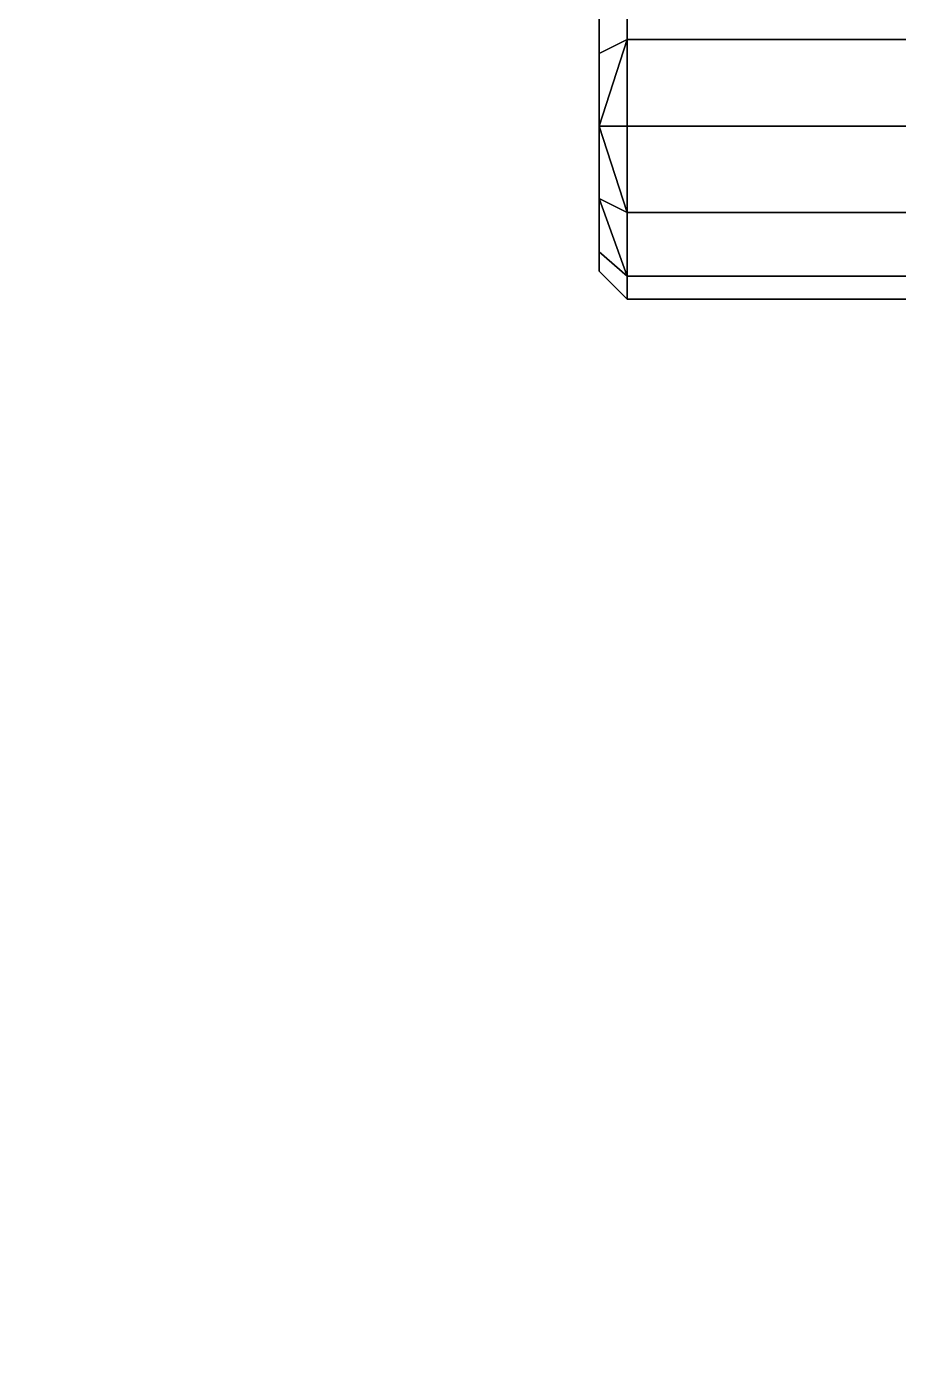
# Model space of a CAD drawing. Extents: x -234 to 3254, y -500 to 80.
# Drawn here: x 1538.75 to 1554.35, y -415.03 to -390.97 of the extents above; entities that cross this region are included whole.
import ezdxf

# ---------------------------------------------------------------- set-up
doc = ezdxf.new("R2010")
doc.units = 0

# ---------------------------------------------------------------- blocks, each defined once
blk = doc.blocks.new('Rack florencia.alacena 2p torre[1].Lateral Izquierdo1', base_point=(0, 19, 381))
at = {"layer": 'negro', "color": 0}
for points in [[(18, 19, 381), (18, 450, 381), (0, 450, 381), (0, 19, 381)], [(18, 450), (18, 19), (0, 19), (0, 450)]]:
    blk.add_3dface(points, dxfattribs=at)
blk = doc.blocks.new('Rack florencia.alacena 2p torre[1].Lateral Izquierdo2', base_point=(19.5, 61.75, 336.5))
at = {"layer": 'ACCESSORY', "color": 0}
for points in [[(11.5, 58.8, 329.685), (11.5, 59.935, 328.55), (11, 59.502, 328.3), (11, 58.55, 329.252)], [(11.5, 59.935, 325.45), (11.5, 58.8, 324.315), (11, 58.55, 324.748), (11, 59.502, 325.7)], [(11.5, 58.8, 297.685), (11.5, 59.935, 296.55), (11, 59.502, 296.3), (11, 58.55, 297.252)], [(11.5, 59.935, 293.45), (11.5, 58.8, 292.315), (11, 58.55, 292.748), (11, 59.502, 293.7)], [(11.5, 59.935, 328.55), (11.5, 58.8, 329.685), (19.5, 58.8, 329.685), (19.5, 59.935, 328.55)], [(11.5, 58.8, 324.315), (11.5, 59.935, 325.45), (19.5, 59.935, 325.45), (19.5, 58.8, 324.315)], [(11.5, 59.935, 296.55), (11.5, 58.8, 297.685), (19.5, 58.8, 297.685), (19.5, 59.935, 296.55)], [(11.5, 58.8, 292.315), (11.5, 59.935, 293.45), (19.5, 59.935, 293.45), (19.5, 58.8, 292.315)], [(11.5, 57.25, 330.1), (11.5, 58.8, 329.685), (11, 58.55, 329.252), (11, 57.25, 329.6)], [(11.5, 58.8, 324.315), (11.5, 57.25, 323.9), (11, 57.25, 324.4), (11, 58.55, 324.748)], [(11.5, 57.25, 298.1), (11.5, 58.8, 297.685), (11, 58.55, 297.252), (11, 57.25, 297.6)], [(11.5, 58.8, 329.685), (11.5, 57.25, 330.1), (19.5, 57.25, 330.1), (19.5, 58.8, 329.685)], [(11.5, 57.25, 323.9), (11.5, 58.8, 324.315), (19.5, 58.8, 324.315), (19.5, 57.25, 323.9)], [(11.5, 58.8, 297.685), (11.5, 57.25, 298.1), (19.5, 57.25, 298.1), (19.5, 58.8, 297.685)], [(11.5, 57.25, 291.9), (11.5, 58.8, 292.315), (19.5, 58.8, 292.315), (19.5, 57.25, 291.9)], [(11, 55.95, 324.748), (11, 57.25, 324.4), (11.5, 57.25, 323.9), (11.5, 55.7, 324.315)], [(11, 57.25, 297.6), (11, 55.95, 297.252), (11.5, 55.7, 297.685), (11.5, 57.25, 298.1)], [(11, 55.95, 292.748), (11, 57.25, 292.4), (11.5, 57.25, 291.9), (11.5, 55.7, 292.315)], [(11.5, 57.25, 330.1), (11.5, 55.7, 329.685), (19.5, 55.7, 329.685), (19.5, 57.25, 330.1)], [(11.5, 55.7, 324.315), (11.5, 57.25, 323.9), (19.5, 57.25, 323.9), (19.5, 55.7, 324.315)], [(11.5, 57.25, 298.1), (11.5, 55.7, 297.685), (19.5, 55.7, 297.685), (19.5, 57.25, 298.1)], [(11.5, 55.7, 292.315), (11.5, 57.25, 291.9), (19.5, 57.25, 291.9), (19.5, 55.7, 292.315)], [(11, 54.998, 325.7), (11, 55.95, 324.748), (11.5, 55.7, 324.315), (11.5, 54.565, 325.45)], [(11, 55.95, 297.252), (11, 54.998, 296.3), (11.5, 54.565, 296.55), (11.5, 55.7, 297.685)], [(11, 54.998, 293.7), (11, 55.95, 292.748), (11.5, 55.7, 292.315), (11.5, 54.565, 293.45)], [(11.5, 55.7, 329.685), (11.5, 54.565, 328.55), (19.5, 54.565, 328.55), (19.5, 55.7, 329.685)], [(11.5, 54.565, 325.45), (11.5, 55.7, 324.315), (19.5, 55.7, 324.315), (19.5, 54.565, 325.45)], [(11.5, 55.7, 297.685), (11.5, 54.565, 296.55), (19.5, 54.565, 296.55), (19.5, 55.7, 297.685)], [(11.5, 54.565, 293.45), (11.5, 55.7, 292.315), (19.5, 55.7, 292.315), (19.5, 54.565, 293.45)], [(11, 54.998, 328.3), (11, 54.65, 327), (11.5, 54.15, 327), (11.5, 54.565, 328.55)], [(11, 54.65, 327), (11, 54.998, 325.7), (11.5, 54.565, 325.45), (11.5, 54.15, 327)], [(11, 54.998, 296.3), (11, 54.65, 295), (11.5, 54.15, 295), (11.5, 54.565, 296.55)], [(11, 54.65, 295), (11, 54.998, 293.7), (11.5, 54.565, 293.45), (11.5, 54.15, 295)], [(11.5, 54.565, 328.55), (11.5, 54.15, 327), (19.5, 54.15, 327), (19.5, 54.565, 328.55)], [(11.5, 54.15, 327), (11.5, 54.565, 325.45), (19.5, 54.565, 325.45), (19.5, 54.15, 327)], [(11.5, 54.565, 296.55), (11.5, 54.15, 295), (19.5, 54.15, 295), (19.5, 54.565, 296.55)], [(11.5, 54.15, 295), (11.5, 54.565, 293.45), (19.5, 54.565, 293.45), (19.5, 54.15, 295)]]:
    blk.add_3dface(points, dxfattribs=at)
at = {"layer": 'ACCESSORY', "color": 0, "invisible_edges": 8}
for points in [[(11, 59.502, 328.3), (11, 59.85, 327), (11, 54.65, 327), (11, 59.502, 328.3)], [(11, 54.65, 327), (11, 59.85, 327), (11, 54.998, 325.7), (11, 54.65, 327)], [(11, 59.502, 325.7), (11, 54.998, 325.7), (11, 59.85, 327), (11, 59.502, 325.7)], [(11, 59.502, 296.3), (11, 59.85, 295), (11, 54.65, 295), (11, 59.502, 296.3)], [(11, 54.65, 295), (11, 59.85, 295), (11, 54.998, 293.7), (11, 54.65, 295)], [(11, 59.502, 293.7), (11, 54.998, 293.7), (11, 59.85, 295), (11, 59.502, 293.7)], [(11, 59.502, 328.3), (11, 54.998, 328.3), (11, 58.55, 329.252), (11, 59.502, 328.3)], [(11, 54.998, 328.3), (11, 59.502, 328.3), (11, 54.65, 327), (11, 54.998, 328.3)], [(11, 55.95, 324.748), (11, 54.998, 325.7), (11, 59.502, 325.7), (11, 55.95, 324.748)], [(11, 58.55, 324.748), (11, 55.95, 324.748), (11, 59.502, 325.7), (11, 58.55, 324.748)], [(11, 59.502, 296.3), (11, 54.998, 296.3), (11, 58.55, 297.252), (11, 59.502, 296.3)], [(11, 54.998, 296.3), (11, 59.502, 296.3), (11, 54.65, 295), (11, 54.998, 296.3)], [(11, 55.95, 292.748), (11, 54.998, 293.7), (11, 59.502, 293.7), (11, 55.95, 292.748)], [(11, 58.55, 292.748), (11, 55.95, 292.748), (11, 59.502, 293.7), (11, 58.55, 292.748)], [(11, 58.55, 292.748), (11.5, 58.8, 292.315), (11, 57.25, 292.4), (11, 58.55, 292.748)], [(11.5, 58.8, 292.315), (11.5, 57.25, 291.9), (11, 57.25, 292.4), (11.5, 58.8, 292.315)], [(11, 57.25, 329.6), (11, 58.55, 329.252), (11, 55.95, 329.252), (11, 57.25, 329.6)], [(11, 55.95, 329.252), (11, 58.55, 329.252), (11, 54.998, 328.3), (11, 55.95, 329.252)], [(11, 58.55, 324.748), (11, 57.25, 324.4), (11, 55.95, 324.748), (11, 58.55, 324.748)], [(11, 57.25, 297.6), (11, 58.55, 297.252), (11, 55.95, 297.252), (11, 57.25, 297.6)], [(11, 55.95, 297.252), (11, 58.55, 297.252), (11, 54.998, 296.3), (11, 55.95, 297.252)], [(11, 58.55, 292.748), (11, 57.25, 292.4), (11, 55.95, 292.748), (11, 58.55, 292.748)], [(11.5, 57.25, 330.1), (11, 57.25, 329.6), (11.5, 55.7, 329.685), (11.5, 57.25, 330.1)], [(11, 55.95, 329.252), (11.5, 55.7, 329.685), (11, 57.25, 329.6), (11, 55.95, 329.252)], [(11, 55.95, 329.252), (11.5, 54.565, 328.55), (11.5, 55.7, 329.685), (11, 55.95, 329.252)], [(11, 55.95, 329.252), (11, 54.998, 328.3), (11.5, 54.565, 328.55), (11, 55.95, 329.252)]]:
    blk.add_3dface(points, dxfattribs=at)
blk = doc.blocks.new('Rack florencia.alacena 2p torre[1].Lateral Izquierdo3', base_point=(19.5, 61.75, 97))
at = {"layer": 'ACCESSORY', "color": 0}
for points in [[(11.5, 58.8, 90.185), (11.5, 59.935, 89.05), (11, 59.502, 88.8), (11, 58.55, 89.752)], [(11.5, 59.935, 85.95), (11.5, 58.8, 84.815), (11, 58.55, 85.248), (11, 59.502, 86.2)], [(11.5, 58.8, 58.185), (11.5, 59.935, 57.05), (11, 59.502, 56.8), (11, 58.55, 57.752)], [(11.5, 59.935, 53.95), (11.5, 58.8, 52.815), (11, 58.55, 53.248), (11, 59.502, 54.2)], [(11.5, 59.935, 89.05), (11.5, 58.8, 90.185), (19.5, 58.8, 90.185), (19.5, 59.935, 89.05)], [(11.5, 58.8, 84.815), (11.5, 59.935, 85.95), (19.5, 59.935, 85.95), (19.5, 58.8, 84.815)], [(11.5, 59.935, 57.05), (11.5, 58.8, 58.185), (19.5, 58.8, 58.185), (19.5, 59.935, 57.05)], [(11.5, 58.8, 52.815), (11.5, 59.935, 53.95), (19.5, 59.935, 53.95), (19.5, 58.8, 52.815)], [(11.5, 57.25, 90.6), (11.5, 58.8, 90.185), (11, 58.55, 89.752), (11, 57.25, 90.1)], [(11.5, 58.8, 84.815), (11.5, 57.25, 84.4), (11, 57.25, 84.9), (11, 58.55, 85.248)], [(11.5, 57.25, 58.6), (11.5, 58.8, 58.185), (11, 58.55, 57.752), (11, 57.25, 58.1)], [(11.5, 58.8, 90.185), (11.5, 57.25, 90.6), (19.5, 57.25, 90.6), (19.5, 58.8, 90.185)], [(11.5, 57.25, 84.4), (11.5, 58.8, 84.815), (19.5, 58.8, 84.815), (19.5, 57.25, 84.4)], [(11.5, 58.8, 58.185), (11.5, 57.25, 58.6), (19.5, 57.25, 58.6), (19.5, 58.8, 58.185)], [(11.5, 57.25, 52.4), (11.5, 58.8, 52.815), (19.5, 58.8, 52.815), (19.5, 57.25, 52.4)], [(11, 55.95, 85.248), (11, 57.25, 84.9), (11.5, 57.25, 84.4), (11.5, 55.7, 84.815)], [(11, 57.25, 58.1), (11, 55.95, 57.752), (11.5, 55.7, 58.185), (11.5, 57.25, 58.6)], [(11, 55.95, 53.248), (11, 57.25, 52.9), (11.5, 57.25, 52.4), (11.5, 55.7, 52.815)], [(11.5, 57.25, 90.6), (11.5, 55.7, 90.185), (19.5, 55.7, 90.185), (19.5, 57.25, 90.6)], [(11.5, 55.7, 84.815), (11.5, 57.25, 84.4), (19.5, 57.25, 84.4), (19.5, 55.7, 84.815)], [(11.5, 57.25, 58.6), (11.5, 55.7, 58.185), (19.5, 55.7, 58.185), (19.5, 57.25, 58.6)], [(11.5, 55.7, 52.815), (11.5, 57.25, 52.4), (19.5, 57.25, 52.4), (19.5, 55.7, 52.815)], [(11, 54.998, 86.2), (11, 55.95, 85.248), (11.5, 55.7, 84.815), (11.5, 54.565, 85.95)], [(11, 55.95, 57.752), (11, 54.998, 56.8), (11.5, 54.565, 57.05), (11.5, 55.7, 58.185)], [(11, 54.998, 54.2), (11, 55.95, 53.248), (11.5, 55.7, 52.815), (11.5, 54.565, 53.95)], [(11.5, 55.7, 90.185), (11.5, 54.565, 89.05), (19.5, 54.565, 89.05), (19.5, 55.7, 90.185)], [(11.5, 54.565, 85.95), (11.5, 55.7, 84.815), (19.5, 55.7, 84.815), (19.5, 54.565, 85.95)], [(11.5, 55.7, 58.185), (11.5, 54.565, 57.05), (19.5, 54.565, 57.05), (19.5, 55.7, 58.185)], [(11.5, 54.565, 53.95), (11.5, 55.7, 52.815), (19.5, 55.7, 52.815), (19.5, 54.565, 53.95)], [(11, 54.998, 88.8), (11, 54.65, 87.5), (11.5, 54.15, 87.5), (11.5, 54.565, 89.05)], [(11, 54.65, 87.5), (11, 54.998, 86.2), (11.5, 54.565, 85.95), (11.5, 54.15, 87.5)], [(11, 54.998, 56.8), (11, 54.65, 55.5), (11.5, 54.15, 55.5), (11.5, 54.565, 57.05)], [(11, 54.65, 55.5), (11, 54.998, 54.2), (11.5, 54.565, 53.95), (11.5, 54.15, 55.5)], [(11.5, 54.565, 89.05), (11.5, 54.15, 87.5), (19.5, 54.15, 87.5), (19.5, 54.565, 89.05)], [(11.5, 54.15, 87.5), (11.5, 54.565, 85.95), (19.5, 54.565, 85.95), (19.5, 54.15, 87.5)], [(11.5, 54.565, 57.05), (11.5, 54.15, 55.5), (19.5, 54.15, 55.5), (19.5, 54.565, 57.05)], [(11.5, 54.15, 55.5), (11.5, 54.565, 53.95), (19.5, 54.565, 53.95), (19.5, 54.15, 55.5)]]:
    blk.add_3dface(points, dxfattribs=at)
at = {"layer": 'ACCESSORY', "color": 0, "invisible_edges": 8}
for points in [[(11, 59.502, 88.8), (11, 59.85, 87.5), (11, 54.65, 87.5), (11, 59.502, 88.8)], [(11, 54.65, 87.5), (11, 59.85, 87.5), (11, 54.998, 86.2), (11, 54.65, 87.5)], [(11, 59.502, 86.2), (11, 54.998, 86.2), (11, 59.85, 87.5), (11, 59.502, 86.2)], [(11, 59.502, 56.8), (11, 59.85, 55.5), (11, 54.65, 55.5), (11, 59.502, 56.8)], [(11, 54.65, 55.5), (11, 59.85, 55.5), (11, 54.998, 54.2), (11, 54.65, 55.5)], [(11, 59.502, 54.2), (11, 54.998, 54.2), (11, 59.85, 55.5), (11, 59.502, 54.2)], [(11, 59.502, 88.8), (11, 54.998, 88.8), (11, 58.55, 89.752), (11, 59.502, 88.8)], [(11, 54.998, 88.8), (11, 59.502, 88.8), (11, 54.65, 87.5), (11, 54.998, 88.8)], [(11, 55.95, 85.248), (11, 54.998, 86.2), (11, 59.502, 86.2), (11, 55.95, 85.248)], [(11, 58.55, 85.248), (11, 55.95, 85.248), (11, 59.502, 86.2), (11, 58.55, 85.248)], [(11, 59.502, 56.8), (11, 54.998, 56.8), (11, 58.55, 57.752), (11, 59.502, 56.8)], [(11, 54.998, 56.8), (11, 59.502, 56.8), (11, 54.65, 55.5), (11, 54.998, 56.8)], [(11, 55.95, 53.248), (11, 54.998, 54.2), (11, 59.502, 54.2), (11, 55.95, 53.248)], [(11, 58.55, 53.248), (11, 55.95, 53.248), (11, 59.502, 54.2), (11, 58.55, 53.248)], [(11, 58.55, 53.248), (11.5, 58.8, 52.815), (11, 57.25, 52.9), (11, 58.55, 53.248)], [(11.5, 58.8, 52.815), (11.5, 57.25, 52.4), (11, 57.25, 52.9), (11.5, 58.8, 52.815)], [(11, 57.25, 90.1), (11, 58.55, 89.752), (11, 55.95, 89.752), (11, 57.25, 90.1)], [(11, 55.95, 89.752), (11, 58.55, 89.752), (11, 54.998, 88.8), (11, 55.95, 89.752)], [(11, 58.55, 85.248), (11, 57.25, 84.9), (11, 55.95, 85.248), (11, 58.55, 85.248)], [(11, 57.25, 58.1), (11, 58.55, 57.752), (11, 55.95, 57.752), (11, 57.25, 58.1)], [(11, 55.95, 57.752), (11, 58.55, 57.752), (11, 54.998, 56.8), (11, 55.95, 57.752)], [(11, 58.55, 53.248), (11, 57.25, 52.9), (11, 55.95, 53.248), (11, 58.55, 53.248)], [(11.5, 57.25, 90.6), (11, 57.25, 90.1), (11.5, 55.7, 90.185), (11.5, 57.25, 90.6)], [(11, 55.95, 89.752), (11.5, 55.7, 90.185), (11, 57.25, 90.1), (11, 55.95, 89.752)], [(11, 55.95, 89.752), (11.5, 54.565, 89.05), (11.5, 55.7, 90.185), (11, 55.95, 89.752)], [(11, 55.95, 89.752), (11, 54.998, 88.8), (11.5, 54.565, 89.05), (11, 55.95, 89.752)]]:
    blk.add_3dface(points, dxfattribs=at)
blk = doc.blocks.new('Rack florencia.alacena 2p torre[1].Lateral Izquierdo')
for name, p in [('Rack florencia.alacena 2p torre[1].Lateral Izquierdo2', (19.5, 61.75, 336.5)), ('Rack florencia.alacena 2p torre[1].Lateral Izquierdo3', (19.5, 61.75, 97))]:
    blk.add_blockref(name, p)
at = {"layer": 'e-negro'}
blk.add_blockref('Rack florencia.alacena 2p torre[1].Lateral Izquierdo1', (0, 19, 381), dxfattribs=at)
blk = doc.blocks.new('Rack florencia.alacena 2p torre[1]')
at = {"layer": 'Rack florencia.alacena 2p torre[1].Lateral Izquierdo'}
blk.add_blockref('Rack florencia.alacena 2p torre[1].Lateral Izquierdo', (0, 0), dxfattribs=at)
blk = doc.blocks.new('Rack florencia.piso terminacion alacena con led.Suelo1')
at = {"layer": 'c-guatambu', "color": 0}
for points in [[(0, 0), (0, 431), (2000, 431), (2000, 0)], [(0, 0, 19), (0, 431, 19), (2000, 431, 19), (2000, 0, 19)]]:
    blk.add_3dface(points, dxfattribs=at)
blk = doc.blocks.new('Rack florencia.piso terminacion alacena con led.Suelo')
at = {"layer": 'c-guatambu'}
blk.add_blockref('Rack florencia.piso terminacion alacena con led.Suelo1', (0, 0), dxfattribs=at)
blk = doc.blocks.new('Rack florencia.piso terminacion alacena con led')
at = {"layer": 'Rack florencia.piso terminacion alacena con led.Suelo'}
blk.add_blockref('Rack florencia.piso terminacion alacena con led.Suelo', (0, 0), dxfattribs=at)

msp = doc.modelspace()

# ---------------------------------------------------------------- block references
for name, p in [('Rack florencia.piso terminacion alacena con led', (538, -431, 581)), ('Rack florencia.alacena 2p torre[1]', (1538, -450, 200))]:
    msp.add_blockref(name, p)

doc.saveas('drawing.dxf')
